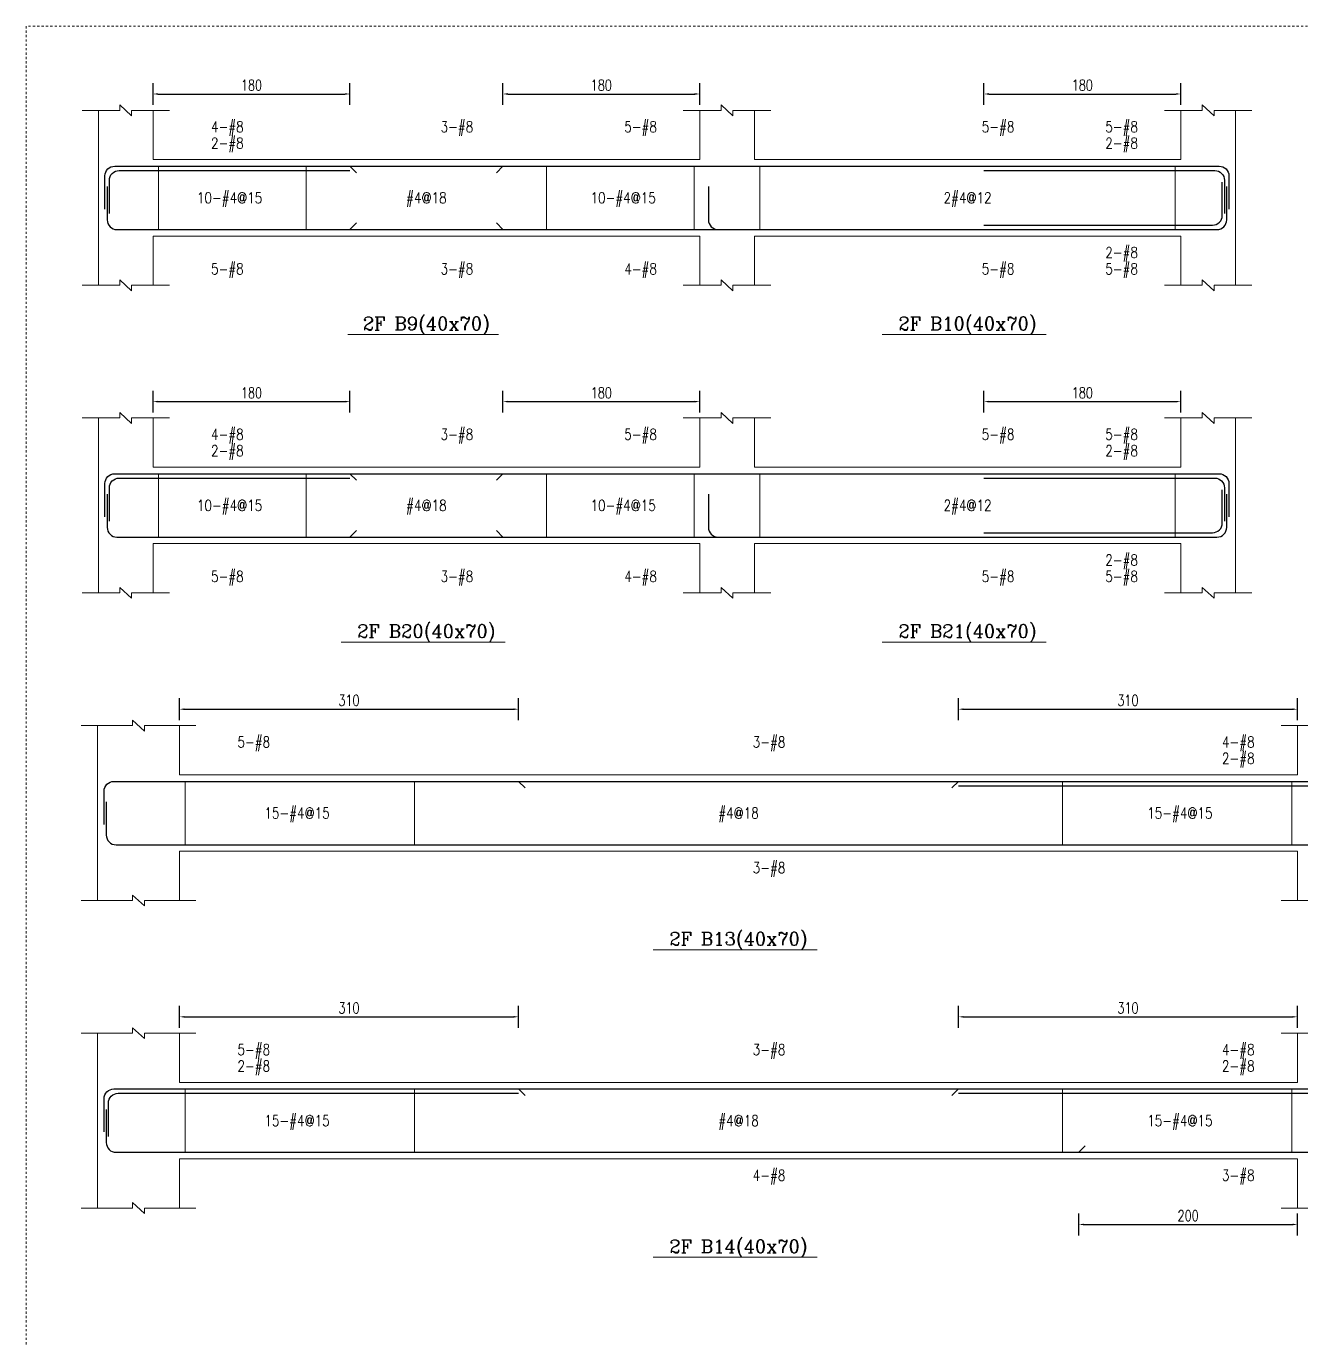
# Model space of a CAD drawing. Header units: millimetres. Extents: x 50 to 17750, y -6050 to -1000.
# Drawn here: x 3600 to 4766, y -2201 to -1000 of the extents above; entities that cross this region are included whole.
import ezdxf
from ezdxf.enums import TextEntityAlignment as Align

# ---------------------------------------------------------------- set-up
doc = ezdxf.new("R2010")
doc.units = ezdxf.units.MM
doc.linetypes.add('DOT', pattern=[4, 2, -2])
for name, color, linetype in [('主筋文字', 3, 'Continuous'), ('主筋文字引線', 3, 'Continuous'), ('主筋線', 1, 'Continuous'), ('剪力筋文字', 3, 'Continuous'), ('剪力筋文字引線', 3, 'Continuous'), ('剪力筋線', 3, 'Continuous'), ('圖框', 132, 'DOT'), ('尺寸標註-字串', 4, 'Continuous'), ('梁柱截斷記號', 3, 'Continuous'), ('梁跨名稱', 3, 'Continuous'), ('梁跨名稱底線', 3, 'Continuous'), ('邊界線', 3, 'Continuous')]:
    doc.layers.add(name, color=color, linetype=linetype)
doc.styles.add('note', font='romans', dxfattribs={"width": 0.75, "height": 10})
doc.styles.add('romanc', font='romanc.shx', dxfattribs={"height": 0.2, "bigfont": 'chineset.shx'})
doc.styles.add('romans', font='romans.shx', dxfattribs={"height": 0.2, "bigfont": 'chineset.shx'})
doc.dimstyles.new('BeamRebarDim', dxfattribs={"dimtxt": 12, "dimasz": 4.5, "dimexe": 10, "dimexo": 1, "dimgap": 3, "dimtad": 1, "dimdec": 0, "dimdsep": 46, "dimtxsty": 'note', "dimcen": 2.5, "dimclrd": 256, "dimclre": 256, "dimclrt": 256, "dimadec": 0, "dimazin": 0, "dimtfac": 1, "dimtmove": 0, "dimatfit": 3, "dimfxl": 1, "dimtolj": 1, "dimarcsym": 0})

# ---------------------------------------------------------------- blocks, each defined once
blk = doc.blocks.new('*D24')
at = {"layer": 'Defpoints', "color": 0}
for p in [(3896, -1062), (3716, -1073), (3896, -1073)]:
    blk.add_point(p, dxfattribs=at)
at = {"layer": '尺寸標註-字串', "lineweight": -2}
for p, q in [((3716, -1072), (3716, -1052)), ((3896, -1072), (3896, -1052)), ((3720.5, -1062), (3891.5, -1062))]:
    blk.add_line(p, q, dxfattribs=at)
at = {"layer": '尺寸標註-字串'}
for points in [[(3720.5, -1061.2), (3720.5, -1062.7), (3716, -1062)], [(3891.5, -1062.7), (3891.5, -1061.2), (3896, -1062)]]:
    blk.add_solid(points, dxfattribs=at)
at = {"layer": '尺寸標註-字串', "insert": (3806, -1053.9), "char_height": 10, "attachment_point": 5, "style": 'note'}
blk.add_mtext('\\A1;180', dxfattribs=at)
blk = doc.blocks.new('*D25')
at = {"layer": 'Defpoints', "color": 0}
for p in [(4216, -1062), (4036, -1073), (4216, -1073)]:
    blk.add_point(p, dxfattribs=at)
at = {"layer": '尺寸標註-字串', "lineweight": -2}
for p, q in [((4036, -1072), (4036, -1052)), ((4216, -1072), (4216, -1052)), ((4040.5, -1062), (4211.5, -1062))]:
    blk.add_line(p, q, dxfattribs=at)
at = {"layer": '尺寸標註-字串'}
for points in [[(4040.5, -1061.2), (4040.5, -1062.7), (4036, -1062)], [(4211.5, -1062.7), (4211.5, -1061.2), (4216, -1062)]]:
    blk.add_solid(points, dxfattribs=at)
at = {"layer": '尺寸標註-字串', "insert": (4126, -1053.9), "char_height": 10, "attachment_point": 5, "style": 'note'}
blk.add_mtext('\\A1;180', dxfattribs=at)
blk = doc.blocks.new('*D26')
at = {"layer": 'Defpoints', "color": 0}
for p in [(4656, -1062), (4476, -1073), (4656, -1073)]:
    blk.add_point(p, dxfattribs=at)
at = {"layer": '尺寸標註-字串', "lineweight": -2}
for p, q in [((4476, -1072), (4476, -1052)), ((4656, -1072), (4656, -1052)), ((4480.5, -1062), (4651.5, -1062))]:
    blk.add_line(p, q, dxfattribs=at)
at = {"layer": '尺寸標註-字串'}
for points in [[(4480.5, -1061.2), (4480.5, -1062.7), (4476, -1062)], [(4651.5, -1062.7), (4651.5, -1061.2), (4656, -1062)]]:
    blk.add_solid(points, dxfattribs=at)
at = {"layer": '尺寸標註-字串', "insert": (4566, -1053.9), "char_height": 10, "attachment_point": 5, "style": 'note'}
blk.add_mtext('\\A1;180', dxfattribs=at)
blk = doc.blocks.new('*D31')
at = {"layer": 'Defpoints', "color": 0}
for p in [(3896.015625, -1343.4375), (3716.015625, -1354.4375), (3896.015625, -1354.4375)]:
    blk.add_point(p, dxfattribs=at)
at = {"layer": '尺寸標註-字串', "lineweight": -2}
for p, q in [((3716.015625, -1353.4375), (3716.015625, -1333.4375)), ((3720.515625, -1343.4375), (3891.515625, -1343.4375)), ((3896.015625, -1353.4375), (3896.015625, -1333.4375))]:
    blk.add_line(p, q, dxfattribs=at)
at = {"layer": '尺寸標註-字串'}
for points in [[(3720.515625, -1342.6875), (3720.515625, -1344.1875), (3716.015625, -1343.4375)], [(3891.515625, -1344.1875), (3891.515625, -1342.6875), (3896.015625, -1343.4375)]]:
    blk.add_solid(points, dxfattribs=at)
at = {"layer": '尺寸標註-字串', "insert": (3806.015625, -1335.3925), "char_height": 10, "attachment_point": 5, "style": 'note'}
blk.add_mtext('\\A1;180', dxfattribs=at)
blk = doc.blocks.new('*D32')
at = {"layer": 'Defpoints', "color": 0}
for p in [(4216.015625, -1343.4375), (4036.015625, -1354.4375), (4216.015625, -1354.4375)]:
    blk.add_point(p, dxfattribs=at)
at = {"layer": '尺寸標註-字串', "lineweight": -2}
for p, q in [((4036.015625, -1353.4375), (4036.015625, -1333.4375)), ((4040.515625, -1343.4375), (4211.515625, -1343.4375)), ((4216.015625, -1353.4375), (4216.015625, -1333.4375))]:
    blk.add_line(p, q, dxfattribs=at)
at = {"layer": '尺寸標註-字串'}
for points in [[(4040.515625, -1342.6875), (4040.515625, -1344.1875), (4036.015625, -1343.4375)], [(4211.515625, -1344.1875), (4211.515625, -1342.6875), (4216.015625, -1343.4375)]]:
    blk.add_solid(points, dxfattribs=at)
at = {"layer": '尺寸標註-字串', "insert": (4126.015625, -1335.3925), "char_height": 10, "attachment_point": 5, "style": 'note'}
blk.add_mtext('\\A1;180', dxfattribs=at)
blk = doc.blocks.new('*D33')
at = {"layer": 'Defpoints', "color": 0}
for p in [(4656.015625, -1343.4375), (4476.015625, -1354.4375), (4656.015625, -1354.4375)]:
    blk.add_point(p, dxfattribs=at)
at = {"layer": '尺寸標註-字串', "lineweight": -2}
for p, q in [((4476.015625, -1353.4375), (4476.015625, -1333.4375)), ((4480.515625, -1343.4375), (4651.515625, -1343.4375)), ((4656.015625, -1353.4375), (4656.015625, -1333.4375))]:
    blk.add_line(p, q, dxfattribs=at)
at = {"layer": '尺寸標註-字串'}
for points in [[(4480.515625, -1342.6875), (4480.515625, -1344.1875), (4476.015625, -1343.4375)], [(4651.515625, -1344.1875), (4651.515625, -1342.6875), (4656.015625, -1343.4375)]]:
    blk.add_solid(points, dxfattribs=at)
at = {"layer": '尺寸標註-字串', "insert": (4566.015625, -1335.3925), "char_height": 10, "attachment_point": 5, "style": 'note'}
blk.add_mtext('\\A1;180', dxfattribs=at)
blk = doc.blocks.new('*D34')
at = {"layer": 'Defpoints', "color": 0}
for p in [(4050.2, -1624.9), (3740.2, -1635.9), (4050.2, -1635.9)]:
    blk.add_point(p, dxfattribs=at)
at = {"layer": '尺寸標註-字串', "lineweight": -2}
for p, q in [((3740.2, -1634.9), (3740.2, -1614.9)), ((4050.2, -1634.9), (4050.2, -1614.9)), ((3744.7, -1624.9), (4045.7, -1624.9))]:
    blk.add_line(p, q, dxfattribs=at)
at = {"layer": '尺寸標註-字串'}
for points in [[(3744.7, -1624.1), (3744.7, -1625.6), (3740.2, -1624.9)], [(4045.7, -1625.6), (4045.7, -1624.1), (4050.2, -1624.9)]]:
    blk.add_solid(points, dxfattribs=at)
at = {"layer": '尺寸標註-字串', "insert": (3895.2, -1616.8), "char_height": 10, "attachment_point": 5, "style": 'note'}
blk.add_mtext('\\A1;310', dxfattribs=at)
blk = doc.blocks.new('*D35')
at = {"layer": 'Defpoints', "color": 0}
for p in [(4762.7, -1624.9), (4452.7, -1635.9), (4762.7, -1635.9)]:
    blk.add_point(p, dxfattribs=at)
at = {"layer": '尺寸標註-字串', "lineweight": -2}
for p, q in [((4452.7, -1634.9), (4452.7, -1614.9)), ((4762.7, -1634.9), (4762.7, -1614.9)), ((4457.2, -1624.9), (4758.2, -1624.9))]:
    blk.add_line(p, q, dxfattribs=at)
at = {"layer": '尺寸標註-字串'}
for points in [[(4457.2, -1624.1), (4457.2, -1625.6), (4452.7, -1624.9)], [(4758.2, -1625.6), (4758.2, -1624.1), (4762.7, -1624.9)]]:
    blk.add_solid(points, dxfattribs=at)
at = {"layer": '尺寸標註-字串', "insert": (4607.7, -1616.8), "char_height": 10, "attachment_point": 5, "style": 'note'}
blk.add_mtext('\\A1;310', dxfattribs=at)
blk = doc.blocks.new('*D40')
at = {"layer": 'Defpoints', "color": 0}
for p in [(4050.234375, -1906.328125), (3740.234375, -1917.328125), (4050.234375, -1917.328125)]:
    blk.add_point(p, dxfattribs=at)
at = {"layer": '尺寸標註-字串', "lineweight": -2}
for p, q in [((3740.234375, -1916.328125), (3740.234375, -1896.328125)), ((4050.234375, -1916.328125), (4050.234375, -1896.328125)), ((3744.734375, -1906.328125), (4045.734375, -1906.328125))]:
    blk.add_line(p, q, dxfattribs=at)
at = {"layer": '尺寸標註-字串'}
for points in [[(3744.734375, -1905.578125), (3744.734375, -1907.078125), (3740.234375, -1906.328125)], [(4045.734375, -1907.078125), (4045.734375, -1905.578125), (4050.234375, -1906.328125)]]:
    blk.add_solid(points, dxfattribs=at)
at = {"layer": '尺寸標註-字串', "insert": (3895.234375, -1898.283125), "char_height": 10, "attachment_point": 5, "style": 'note'}
blk.add_mtext('\\A1;310', dxfattribs=at)
blk = doc.blocks.new('*D41')
at = {"layer": 'Defpoints', "color": 0}
for p in [(4762.734375, -1906.328125), (4452.734375, -1917.328125), (4762.734375, -1917.328125)]:
    blk.add_point(p, dxfattribs=at)
at = {"layer": '尺寸標註-字串', "lineweight": -2}
for p, q in [((4452.734375, -1916.328125), (4452.734375, -1896.328125)), ((4762.734375, -1916.328125), (4762.734375, -1896.328125)), ((4457.234375, -1906.328125), (4758.234375, -1906.328125))]:
    blk.add_line(p, q, dxfattribs=at)
at = {"layer": '尺寸標註-字串'}
for points in [[(4457.234375, -1905.578125), (4457.234375, -1907.078125), (4452.734375, -1906.328125)], [(4758.234375, -1907.078125), (4758.234375, -1905.578125), (4762.734375, -1906.328125)]]:
    blk.add_solid(points, dxfattribs=at)
at = {"layer": '尺寸標註-字串', "insert": (4607.734375, -1898.283125), "char_height": 10, "attachment_point": 5, "style": 'note'}
blk.add_mtext('\\A1;310', dxfattribs=at)
blk = doc.blocks.new('*D42')
at = {"layer": 'Defpoints', "color": 0}
for p in [(4762.734375, -2096.328125), (4562.734375, -2107.328125), (4762.734375, -2107.328125)]:
    blk.add_point(p, dxfattribs=at)
at = {"layer": '尺寸標註-字串', "lineweight": -2}
for p, q in [((4562.734375, -2106.328125), (4562.734375, -2086.328125)), ((4762.734375, -2106.328125), (4762.734375, -2086.328125)), ((4567.234375, -2096.328125), (4758.234375, -2096.328125))]:
    blk.add_line(p, q, dxfattribs=at)
at = {"layer": '尺寸標註-字串'}
for points in [[(4567.234375, -2095.578125), (4567.234375, -2097.078125), (4562.734375, -2096.328125)], [(4758.234375, -2097.078125), (4758.234375, -2095.578125), (4762.734375, -2096.328125)]]:
    blk.add_solid(points, dxfattribs=at)
at = {"layer": '尺寸標註-字串', "insert": (4662.734375, -2088.283125), "char_height": 10, "attachment_point": 5, "style": 'note'}
blk.add_mtext('\\A1;200', dxfattribs=at)

msp = doc.modelspace()

# ---------------------------------------------------------------- linework, layer by layer
at = {"layer": '主筋文字引線', "lineweight": 5}
for points in [[(3756, -1128, 0, 1.5, 0), (3756, -1123.5, 0, 0, 0), (3756, -1092, 0, 0, 0), (3766, -1092, 0, 0, 0)], [(3966, -1128, 0, 1.5, 0), (3966, -1123.5, 0, 0, 0), (3966, -1092, 0, 0, 0), (3976, -1092, 0, 0, 0)], [(4131, -1128, 0, 1.5, 0), (4131, -1123.5, 0, 0, 0), (4131, -1092, 0, 0, 0), (4144, -1092, 0, 0, 0)], [(4461, -1128, 0, 1.5, 0), (4461, -1123.5, 0, 0, 0), (4461, -1092, 0, 0, 0), (4471, -1092, 0, 0, 0)], [(4571, -1128, 0, 1.5, 0), (4571, -1123.5, 0, 0, 0), (4571, -1092, 0, 0, 0), (4584, -1092, 0, 0, 0)], [(3756, -1132, 0, 1.5, 0), (3756, -1127.5, 0, 0, 0), (3756, -1107, 0, 0, 0), (3766, -1107, 0, 0, 0)], [(4571, -1132, 0, 1.5, 0), (4571, -1127.5, 0, 0, 0), (4571, -1107, 0, 0, 0), (4584, -1107, 0, 0, 0)], [(3756, -1186, 0, 1.5, 0), (3756, -1190.5, 0, 0, 0), (3756, -1222, 0, 0, 0), (3766, -1222, 0, 0, 0)], [(3966, -1186, 0, 1.5, 0), (3966, -1190.5, 0, 0, 0), (3966, -1222, 0, 0, 0), (3976, -1222, 0, 0, 0)], [(4131, -1186, 0, 1.5, 0), (4131, -1190.5, 0, 0, 0), (4131, -1222, 0, 0, 0), (4144, -1222, 0, 0, 0)], [(4461, -1186, 0, 1.5, 0), (4461, -1190.5, 0, 0, 0), (4461, -1222, 0, 0, 0), (4471, -1222, 0, 0, 0)], [(4571, -1182, 0, 1.5, 0), (4571, -1186.5, 0, 0, 0), (4571, -1207, 0, 0, 0), (4584, -1207, 0, 0, 0)], [(4571, -1186, 0, 1.5, 0), (4571, -1190.5, 0, 0, 0), (4571, -1222, 0, 0, 0), (4584, -1222, 0, 0, 0)], [(3756, -1409.4, 0, 1.5, 0), (3756, -1404.9, 0, 0, 0), (3756, -1373.4, 0, 0, 0), (3766, -1373.4, 0, 0, 0)], [(3966, -1409.4, 0, 1.5, 0), (3966, -1404.9, 0, 0, 0), (3966, -1373.4, 0, 0, 0), (3976, -1373.4, 0, 0, 0)], [(4131, -1409.4, 0, 1.5, 0), (4131, -1404.9, 0, 0, 0), (4131, -1373.4, 0, 0, 0), (4144, -1373.4, 0, 0, 0)], [(4461, -1409.4, 0, 1.5, 0), (4461, -1404.9, 0, 0, 0), (4461, -1373.4, 0, 0, 0), (4471, -1373.4, 0, 0, 0)], [(4571, -1409.4, 0, 1.5, 0), (4571, -1404.9, 0, 0, 0), (4571, -1373.4, 0, 0, 0), (4584, -1373.4, 0, 0, 0)], [(3756, -1413.4, 0, 1.5, 0), (3756, -1408.9, 0, 0, 0), (3756, -1388.4, 0, 0, 0), (3766, -1388.4, 0, 0, 0)], [(4571, -1413.4, 0, 1.5, 0), (4571, -1408.9, 0, 0, 0), (4571, -1388.4, 0, 0, 0), (4584, -1388.4, 0, 0, 0)], [(4571, -1463.4, 0, 1.5, 0), (4571, -1467.9, 0, 0, 0), (4571, -1488.4, 0, 0, 0), (4584, -1488.4, 0, 0, 0)], [(3756, -1467.4, 0, 1.5, 0), (3756, -1471.9, 0, 0, 0), (3756, -1503.4, 0, 0, 0), (3766, -1503.4, 0, 0, 0)], [(3966, -1467.4, 0, 1.5, 0), (3966, -1471.9, 0, 0, 0), (3966, -1503.4, 0, 0, 0), (3976, -1503.4, 0, 0, 0)], [(4131, -1467.4, 0, 1.5, 0), (4131, -1471.9, 0, 0, 0), (4131, -1503.4, 0, 0, 0), (4144, -1503.4, 0, 0, 0)], [(4461, -1467.4, 0, 1.5, 0), (4461, -1471.9, 0, 0, 0), (4461, -1503.4, 0, 0, 0), (4471, -1503.4, 0, 0, 0)], [(4571, -1467.4, 0, 1.5, 0), (4571, -1471.9, 0, 0, 0), (4571, -1503.4, 0, 0, 0), (4584, -1503.4, 0, 0, 0)], [(3780.2, -1690.9, 0, 1.5, 0), (3780.2, -1686.4, 0, 0, 0), (3780.2, -1654.9, 0, 0, 0), (3790.2, -1654.9, 0, 0, 0)], [(4251.5, -1690.9, 0, 1.5, 0), (4251.5, -1686.4, 0, 0, 0), (4251.5, -1654.9, 0, 0, 0), (4261.5, -1654.9, 0, 0, 0)], [(4677.7, -1690.9, 0, 1.5, 0), (4677.7, -1686.4, 0, 0, 0), (4677.7, -1654.9, 0, 0, 0), (4690.7, -1654.9, 0, 0, 0)], [(4677.7, -1694.9, 0, 1.5, 0), (4677.7, -1690.4, 0, 0, 0), (4677.7, -1669.9, 0, 0, 0), (4690.7, -1669.9, 0, 0, 0)], [(4251.5, -1748.9, 0, 1.5, 0), (4251.5, -1753.4, 0, 0, 0), (4251.5, -1769.9, 0, 0, 0), (4261.5, -1769.9, 0, 0, 0)], [(3780.2, -1972.3, 0, 1.5, 0), (3780.2, -1967.8, 0, 0, 0), (3780.2, -1936.3, 0, 0, 0), (3790.2, -1936.3, 0, 0, 0)], [(4251.5, -1972.3, 0, 1.5, 0), (4251.5, -1967.8, 0, 0, 0), (4251.5, -1936.3, 0, 0, 0), (4261.5, -1936.3, 0, 0, 0)], [(4677.7, -1972.3, 0, 1.5, 0), (4677.7, -1967.8, 0, 0, 0), (4677.7, -1936.3, 0, 0, 0), (4690.7, -1936.3, 0, 0, 0)], [(3780.2, -1976.3, 0, 1.5, 0), (3780.2, -1971.8, 0, 0, 0), (3780.2, -1951.3, 0, 0, 0), (3790.2, -1951.3, 0, 0, 0)], [(4677.7, -1976.3, 0, 1.5, 0), (4677.7, -1971.8, 0, 0, 0), (4677.7, -1951.3, 0, 0, 0), (4690.7, -1951.3, 0, 0, 0)], [(4251.5, -2030.3, 0, 1.5, 0), (4251.5, -2034.8, 0, 0, 0), (4251.5, -2051.3, 0, 0, 0), (4261.5, -2051.3, 0, 0, 0)], [(4677.7, -2030.3, 0, 1.5, 0), (4677.7, -2034.8, 0, 0, 0), (4677.7, -2051.3, 0, 0, 0), (4690.7, -2051.3, 0, 0, 0)]]:
    msp.add_lwpolyline(points, format="xyseb", dxfattribs=at)
at = {"layer": '主筋線', "lineweight": 30}
for points in [[(3672, -1167.4), (3672, -1136.9, -0.414214), (3680.9, -1128), (3716, -1128)], [(4656, -1128), (4691.1, -1128, -0.414214), (4700, -1136.9), (4700, -1167.4)], [(3676, -1171.4), (3676, -1140.9, -0.414214), (3684.9, -1132), (3716, -1132)], [(4656, -1132), (4687.1, -1132, -0.414214), (4696, -1140.9), (4696, -1171.4)], [(3674, -1146.6), (3674, -1177.1, 0.414214), (3682.9, -1186), (3716, -1186)], [(4224, -1146.6), (4224, -1177.1, 0.414214), (4232.9, -1186), (4266, -1186)], [(4656, -1182), (4685.1, -1182, 0.414214), (4694, -1173.1), (4694, -1142.6)], [(4656, -1186), (4689.1, -1186, 0.414214), (4698, -1177.1), (4698, -1146.6)], [(3672, -1448.8), (3672, -1418.3, -0.414214), (3680.9, -1409.4), (3716, -1409.4)], [(3676, -1452.8), (3676, -1422.3, -0.414214), (3684.9, -1413.4), (3716, -1413.4)], [(4656, -1409.4), (4691.1, -1409.4, -0.414214), (4700, -1418.3), (4700, -1448.8)], [(4656, -1413.4), (4687.1, -1413.4, -0.414214), (4696, -1422.3), (4696, -1452.8)], [(3674, -1428.1), (3674, -1458.5, 0.414214), (3682.9, -1467.4), (3716, -1467.4)], [(4224, -1428.1), (4224, -1458.5, 0.414214), (4232.9, -1467.4), (4266, -1467.4)], [(4656, -1463.4), (4685.1, -1463.4, 0.414214), (4694, -1454.5), (4694, -1424.1)], [(4656, -1467.4), (4689.1, -1467.4, 0.414214), (4698, -1458.5), (4698, -1428.1)], [(3671.2, -1730.3), (3671.2, -1699.8, -0.414214), (3680.1, -1690.9), (3740.2, -1690.9)], [(4762.7, -1694.9), (4793.8, -1694.9, -0.414214), (4802.7, -1703.8), (4802.7, -1734.3)], [(3673.2, -1709.5), (3673.2, -1740, 0.414214), (3682.1, -1748.9), (3740.2, -1748.9)], [(3671.2, -2011.7), (3671.2, -1981.2, -0.414214), (3680.1, -1972.3), (3740.2, -1972.3)], [(3675.2, -2015.7), (3675.2, -1985.2, -0.414214), (3684.1, -1976.3), (3740.2, -1976.3)], [(4762.7, -1976.3), (4793.8, -1976.3, -0.414214), (4802.7, -1985.2), (4802.7, -2015.7)], [(3673.2, -1991), (3673.2, -2021.4, 0.414214), (3682.1, -2030.3), (3740.2, -2030.3)]]:
    msp.add_lwpolyline(points, format="xyb", dxfattribs=at)
for points in [[(3716, -1128), (3896, -1128)], [(3896, -1128), (4036, -1128)], [(3896, -1128), (3902, -1134)], [(4036, -1128), (4030, -1134)], [(4036, -1128), (4216, -1128)], [(4216, -1128), (4266, -1128)], [(4216, -1128), (4266, -1128)], [(4266, -1128), (4656, -1128)], [(3716, -1132), (3896, -1132)], [(4476, -1132), (4656, -1132)], [(3716, -1186), (3896, -1186)], [(3896, -1186), (3902, -1180)], [(3896, -1186), (4036, -1186)], [(4036, -1186), (4030, -1180)], [(4036, -1186), (4216, -1186)], [(4216, -1186), (4266, -1186)], [(4216, -1186), (4266, -1186)], [(4266, -1186), (4656, -1186)], [(4476, -1182), (4656, -1182)], [(3716, -1409.4), (3896, -1409.4)], [(3716, -1413.4), (3896, -1413.4)], [(3896, -1409.4), (4036, -1409.4)], [(3896, -1409.4), (3902, -1415.4)], [(4036, -1409.4), (4030, -1415.4)], [(4036, -1409.4), (4216, -1409.4)], [(4216, -1409.4), (4266, -1409.4)], [(4216, -1409.4), (4266, -1409.4)], [(4266, -1409.4), (4656, -1409.4)], [(4476, -1413.4), (4656, -1413.4)], [(3896, -1467.4), (3902, -1461.4)], [(4036, -1467.4), (4030, -1461.4)], [(4476, -1463.4), (4656, -1463.4)], [(3716, -1467.4), (3896, -1467.4)], [(3896, -1467.4), (4036, -1467.4)], [(4036, -1467.4), (4216, -1467.4)], [(4216, -1467.4), (4266, -1467.4)], [(4216, -1467.4), (4266, -1467.4)], [(4266, -1467.4), (4656, -1467.4)], [(3740.2, -1690.9), (4050.2, -1690.9)], [(4050.2, -1690.9), (4452.7, -1690.9)], [(4050.2, -1690.9), (4056.2, -1696.9)], [(4452.7, -1690.9), (4446.7, -1696.9)], [(4452.7, -1690.9), (4762.7, -1690.9)], [(4762.7, -1690.9), (4812.7, -1690.9)], [(4762.7, -1690.9), (4812.7, -1690.9)], [(4452.7, -1694.9), (4762.7, -1694.9)], [(3740.2, -1748.9), (4762.7, -1748.9)], [(4762.7, -1748.9), (4812.7, -1748.9)], [(4762.7, -1748.9), (4812.7, -1748.9)], [(3740.2, -1972.3), (4050.2, -1972.3)], [(3740.2, -1976.3), (4050.2, -1976.3)], [(4050.2, -1972.3), (4452.7, -1972.3)], [(4050.2, -1972.3), (4056.2, -1978.3)], [(4452.7, -1972.3), (4446.7, -1978.3)], [(4452.7, -1972.3), (4762.7, -1972.3)], [(4452.7, -1976.3), (4762.7, -1976.3)], [(4762.7, -1972.3), (4812.7, -1972.3)], [(4762.7, -1972.3), (4812.7, -1972.3)], [(4562.7, -2030.3), (4568.7, -2024.3)], [(3740.2, -2030.3), (4562.7, -2030.3)], [(4562.7, -2030.3), (4762.7, -2030.3)], [(4762.7, -2030.3), (4812.7, -2030.3)], [(4762.7, -2030.3), (4812.7, -2030.3)]]:
    msp.add_lwpolyline(points, dxfattribs=at)
at = {"layer": '剪力筋文字引線', "lineweight": 5}
for points in [[(3721, -1157, 0, 1.5, 0), (3725.5, -1157, 0, 0, 0), (3750, -1157, 0, 0, 0)], [(3856, -1157, 0, 1.5, 0), (3851.5, -1157, 0, 0, 0), (3822, -1157, 0, 0, 0)], [(3856, -1157, 0, 1.5, 0), (3860.5, -1157, 0, 0, 0), (3942, -1157, 0, 0, 0)], [(4076, -1157, 0, 1.5, 0), (4071.5, -1157, 0, 0, 0), (3990, -1157, 0, 0, 0)], [(4076, -1157, 0, 1.5, 0), (4080.5, -1157, 0, 0, 0), (4110, -1157, 0, 0, 0)], [(4211, -1157, 0, 1.5, 0), (4206.5, -1157, 0, 0, 0), (4182, -1157, 0, 0, 0)], [(4271, -1157, 0, 1.5, 0), (4275.5, -1157, 0, 0, 0), (4433, -1157, 0, 0, 0)], [(4651, -1157, 0, 1.5, 0), (4646.5, -1157, 0, 0, 0), (4489, -1157, 0, 0, 0)], [(3721, -1438.4, 0, 1.5, 0), (3725.5, -1438.4, 0, 0, 0), (3750, -1438.4, 0, 0, 0)], [(3856, -1438.4, 0, 1.5, 0), (3851.5, -1438.4, 0, 0, 0), (3822, -1438.4, 0, 0, 0)], [(3856, -1438.4, 0, 1.5, 0), (3860.5, -1438.4, 0, 0, 0), (3942, -1438.4, 0, 0, 0)], [(4076, -1438.4, 0, 1.5, 0), (4071.5, -1438.4, 0, 0, 0), (3990, -1438.4, 0, 0, 0)], [(4076, -1438.4, 0, 1.5, 0), (4080.5, -1438.4, 0, 0, 0), (4110, -1438.4, 0, 0, 0)], [(4211, -1438.4, 0, 1.5, 0), (4206.5, -1438.4, 0, 0, 0), (4182, -1438.4, 0, 0, 0)], [(4271, -1438.4, 0, 1.5, 0), (4275.5, -1438.4, 0, 0, 0), (4433, -1438.4, 0, 0, 0)], [(4651, -1438.4, 0, 1.5, 0), (4646.5, -1438.4, 0, 0, 0), (4489, -1438.4, 0, 0, 0)], [(3745.2, -1719.9, 0, 1.5, 0), (3749.7, -1719.9, 0, 0, 0), (3811.7, -1719.9, 0, 0, 0)], [(3955.2, -1719.9, 0, 1.5, 0), (3950.7, -1719.9, 0, 0, 0), (3883.7, -1719.9, 0, 0, 0)], [(3955.2, -1719.9, 0, 1.5, 0), (3959.7, -1719.9, 0, 0, 0), (4227.5, -1719.9, 0, 0, 0)], [(4547.7, -1719.9, 0, 1.5, 0), (4543.2, -1719.9, 0, 0, 0), (4275.5, -1719.9, 0, 0, 0)], [(4547.7, -1719.9, 0, 1.5, 0), (4552.2, -1719.9, 0, 0, 0), (4619.2, -1719.9, 0, 0, 0)], [(4757.7, -1719.9, 0, 1.5, 0), (4753.2, -1719.9, 0, 0, 0), (4691.2, -1719.9, 0, 0, 0)], [(3745.2, -2001.3, 0, 1.5, 0), (3749.7, -2001.3, 0, 0, 0), (3811.7, -2001.3, 0, 0, 0)], [(3955.2, -2001.3, 0, 1.5, 0), (3950.7, -2001.3, 0, 0, 0), (3883.7, -2001.3, 0, 0, 0)], [(3955.2, -2001.3, 0, 1.5, 0), (3959.7, -2001.3, 0, 0, 0), (4227.5, -2001.3, 0, 0, 0)], [(4547.7, -2001.3, 0, 1.5, 0), (4543.2, -2001.3, 0, 0, 0), (4275.5, -2001.3, 0, 0, 0)], [(4547.7, -2001.3, 0, 1.5, 0), (4552.2, -2001.3, 0, 0, 0), (4619.2, -2001.3, 0, 0, 0)], [(4757.7, -2001.3, 0, 1.5, 0), (4753.2, -2001.3, 0, 0, 0), (4691.2, -2001.3, 0, 0, 0)]]:
    msp.add_lwpolyline(points, format="xyseb", dxfattribs=at)
at = {"layer": '剪力筋線', "lineweight": 5}
for points in [[(3721, -1127.8), (3721, -1186.2)], [(3856, -1127.8), (3856, -1186.2)], [(4076, -1127.8), (4076, -1186.2)], [(4211, -1127.8), (4211, -1186.2)], [(4271, -1127.8), (4271, -1186.2)], [(4651, -1127.8), (4651, -1186.2)], [(3721, -1409.3), (3721, -1467.6)], [(3856, -1409.3), (3856, -1467.6)], [(4076, -1409.3), (4076, -1467.6)], [(4211, -1409.3), (4211, -1467.6)], [(4271, -1409.3), (4271, -1467.6)], [(4651, -1409.3), (4651, -1467.6)], [(3745.2, -1690.7), (3745.2, -1749.1)], [(3955.2, -1690.7), (3955.2, -1749.1)], [(4547.7, -1690.7), (4547.7, -1749.1)], [(4757.7, -1690.7), (4757.7, -1749.1)], [(3745.2, -1972.1), (3745.2, -2030.5)], [(3955.2, -1972.1), (3955.2, -2030.5)], [(4547.7, -1972.1), (4547.7, -2030.5)], [(4757.7, -1972.1), (4757.7, -2030.5)]]:
    msp.add_lwpolyline(points, dxfattribs=at)
at = {"layer": '圖框', "lineweight": 5}
msp.add_lwpolyline([(3600, -3500), (7100, -3500), (7100, -1000), (3600, -1000), (3600, -3500)], dxfattribs=at)
at = {"layer": '梁柱截斷記號', "lineweight": 5}
for points in [[(3651, -1077), (3685.6, -1077), (3685.6, -1072), (3696.4, -1082), (3696.4, -1077), (3731, -1077)], [(4201, -1077), (4235.6, -1077), (4235.6, -1072), (4246.4, -1082), (4246.4, -1077), (4281, -1077)], [(4641, -1077), (4675.6, -1077), (4675.6, -1072), (4686.4, -1082), (4686.4, -1077), (4721, -1077)], [(3651, -1237), (3685.6, -1237), (3685.6, -1232), (3696.4, -1242), (3696.4, -1237), (3731, -1237)], [(4201, -1237), (4235.6, -1237), (4235.6, -1232), (4246.4, -1242), (4246.4, -1237), (4281, -1237)], [(4641, -1237), (4675.6, -1237), (4675.6, -1232), (4686.4, -1242), (4686.4, -1237), (4721, -1237)], [(3651, -1358.4), (3685.6, -1358.4), (3685.6, -1353.4), (3696.4, -1363.4), (3696.4, -1358.4), (3731, -1358.4)], [(4201, -1358.4), (4235.6, -1358.4), (4235.6, -1353.4), (4246.4, -1363.4), (4246.4, -1358.4), (4281, -1358.4)], [(4641, -1358.4), (4675.6, -1358.4), (4675.6, -1353.4), (4686.4, -1363.4), (4686.4, -1358.4), (4721, -1358.4)], [(3651, -1518.4), (3685.6, -1518.4), (3685.6, -1513.4), (3696.4, -1523.4), (3696.4, -1518.4), (3731, -1518.4)], [(4201, -1518.4), (4235.6, -1518.4), (4235.6, -1513.4), (4246.4, -1523.4), (4246.4, -1518.4), (4281, -1518.4)], [(4641, -1518.4), (4675.6, -1518.4), (4675.6, -1513.4), (4686.4, -1523.4), (4686.4, -1518.4), (4721, -1518.4)], [(3650.2, -1639.9), (3697.3, -1639.9), (3697.3, -1634.9), (3708.1, -1644.9), (3708.1, -1639.9), (3755.2, -1639.9)], [(4747.7, -1639.9), (4782.3, -1639.9), (4782.3, -1634.9), (4793.1, -1644.9), (4793.1, -1639.9), (4827.7, -1639.9)], [(3650.2, -1799.9), (3697.3, -1799.9), (3697.3, -1794.9), (3708.1, -1804.9), (3708.1, -1799.9), (3755.2, -1799.9)], [(4747.7, -1799.9), (4782.3, -1799.9), (4782.3, -1794.9), (4793.1, -1804.9), (4793.1, -1799.9), (4827.7, -1799.9)], [(3650.2, -1921.3), (3697.3, -1921.3), (3697.3, -1916.3), (3708.1, -1926.3), (3708.1, -1921.3), (3755.2, -1921.3)], [(4747.7, -1921.3), (4782.3, -1921.3), (4782.3, -1916.3), (4793.1, -1926.3), (4793.1, -1921.3), (4827.7, -1921.3)], [(3650.2, -2081.3), (3697.3, -2081.3), (3697.3, -2076.3), (3708.1, -2086.3), (3708.1, -2081.3), (3755.2, -2081.3)], [(4747.7, -2081.3), (4782.3, -2081.3), (4782.3, -2076.3), (4793.1, -2086.3), (4793.1, -2081.3), (4827.7, -2081.3)]]:
    msp.add_lwpolyline(points, dxfattribs=at)
at = {"layer": '梁跨名稱底線', "lineweight": 5}
for points in [[(3894, -1282), (4032, -1282)], [(4383, -1282), (4533, -1282)], [(3888, -1563.4), (4038, -1563.4)], [(4383, -1563.4), (4533, -1563.4)], [(4173.5, -1844.9), (4323.5, -1844.9)], [(4173.5, -2126.3), (4323.5, -2126.3)]]:
    msp.add_lwpolyline(points, dxfattribs=at)
at = {"layer": '邊界線', "lineweight": 5}
for points in [[(3666, -1122), (3666, -1077)], [(3716, -1077), (3716, -1122)], [(4216, -1122), (4216, -1077)], [(4266, -1122), (4266, -1077)], [(4656, -1122), (4656, -1077)], [(4706, -1122), (4706, -1077)], [(3666, -1192), (3666, -1122)], [(3716, -1122), (4216, -1122)], [(4266, -1122), (4656, -1122)], [(4706, -1192), (4706, -1122)], [(3666, -1237), (3666, -1192)], [(3716, -1237), (3716, -1192)], [(3716, -1192), (4216, -1192)], [(4216, -1237), (4216, -1192)], [(4266, -1237), (4266, -1192)], [(4266, -1192), (4656, -1192)], [(4656, -1237), (4656, -1192)], [(4706, -1237), (4706, -1192)], [(3666, -1403.4), (3666, -1358.4)], [(3716, -1358.4), (3716, -1403.4)], [(4216, -1403.4), (4216, -1358.4)], [(4266, -1403.4), (4266, -1358.4)], [(4656, -1403.4), (4656, -1358.4)], [(4706, -1403.4), (4706, -1358.4)], [(3666, -1473.4), (3666, -1403.4)], [(3716, -1403.4), (4216, -1403.4)], [(4266, -1403.4), (4656, -1403.4)], [(4706, -1473.4), (4706, -1403.4)], [(3666, -1518.4), (3666, -1473.4)], [(3716, -1518.4), (3716, -1473.4)], [(3716, -1473.4), (4216, -1473.4)], [(4216, -1518.4), (4216, -1473.4)], [(4266, -1518.4), (4266, -1473.4)], [(4266, -1473.4), (4656, -1473.4)], [(4656, -1518.4), (4656, -1473.4)], [(4706, -1518.4), (4706, -1473.4)], [(3665.2, -1684.9), (3665.2, -1639.9)], [(3740.2, -1639.9), (3740.2, -1684.9)], [(4762.7, -1684.9), (4762.7, -1639.9)], [(3665.2, -1754.9), (3665.2, -1684.9)], [(3740.2, -1684.9), (4762.7, -1684.9)], [(3665.2, -1799.9), (3665.2, -1754.9)], [(3740.2, -1799.9), (3740.2, -1754.9)], [(3740.2, -1754.9), (4762.7, -1754.9)], [(4762.7, -1799.9), (4762.7, -1754.9)], [(3665.2, -1966.3), (3665.2, -1921.3)], [(3740.2, -1921.3), (3740.2, -1966.3)], [(4762.7, -1966.3), (4762.7, -1921.3)], [(3665.2, -2036.3), (3665.2, -1966.3)], [(3740.2, -1966.3), (4762.7, -1966.3)], [(3665.2, -2081.3), (3665.2, -2036.3)], [(3740.2, -2081.3), (3740.2, -2036.3)], [(3740.2, -2036.3), (4762.7, -2036.3)], [(4762.7, -2081.3), (4762.7, -2036.3)]]:
    msp.add_lwpolyline(points, dxfattribs=at)

# ---------------------------------------------------------------- texts
at = {"layer": '主筋文字', "style": 'romans', "width": 0.8}
for s, p in [('4-#8', (3769, -1092)), ('3-#8', (3979, -1092)), ('5-#8', (4147, -1092)), ('5-#8', (4474, -1092)), ('5-#8', (4587, -1092)), ('2-#8', (3769, -1107)), ('2-#8', (4587, -1107)), ('2-#8', (4587, -1207)), ('5-#8', (3769, -1222)), ('3-#8', (3979, -1222)), ('4-#8', (4147, -1222)), ('5-#8', (4474, -1222)), ('5-#8', (4587, -1222)), ('4-#8', (3769, -1373.4)), ('3-#8', (3979, -1373.4)), ('5-#8', (4147, -1373.4)), ('5-#8', (4474, -1373.4)), ('5-#8', (4587, -1373.4)), ('2-#8', (3769, -1388.4)), ('2-#8', (4587, -1388.4)), ('2-#8', (4587, -1488.4)), ('5-#8', (3769, -1503.4)), ('3-#8', (3979, -1503.4)), ('4-#8', (4147, -1503.4)), ('5-#8', (4474, -1503.4)), ('5-#8', (4587, -1503.4)), ('5-#8', (3793.2, -1654.9)), ('3-#8', (4264.5, -1654.9)), ('4-#8', (4693.7, -1654.9)), ('2-#8', (4693.7, -1669.9)), ('3-#8', (4264.5, -1769.9)), ('5-#8', (3793.2, -1936.3)), ('3-#8', (4264.5, -1936.3)), ('4-#8', (4693.7, -1936.3)), ('2-#8', (3793.2, -1951.3)), ('2-#8', (4693.7, -1951.3)), ('4-#8', (4264.5, -2051.3)), ('3-#8', (4693.7, -2051.3))]:
    msp.add_text(s, height=10, dxfattribs=at).set_placement(p, align=Align.MIDDLE_LEFT)
at = {"layer": '剪力筋文字', "style": 'romans', "width": 0.8}
for s, p in [('10-#4@15', (3786, -1162)), ('#4@18', (3966, -1162)), ('10-#4@15', (4146, -1162)), ('2#4@12', (4461, -1162)), ('10-#4@15', (3786, -1443.4)), ('#4@18', (3966, -1443.4)), ('10-#4@15', (4146, -1443.4)), ('2#4@12', (4461, -1443.4)), ('15-#4@15', (3847.7, -1724.9)), ('#4@18', (4251.5, -1724.9)), ('15-#4@15', (4655.2, -1724.9)), ('15-#4@15', (3847.7, -2006.3)), ('#4@18', (4251.5, -2006.3)), ('15-#4@15', (4655.2, -2006.3))]:
    msp.add_text(s, height=10, dxfattribs=at).set_placement(p, align=Align.CENTER)
at = {"layer": '梁跨名稱', "style": 'romanc'}
for s, p in [('2F B9(40x70)', (3966, -1278)), ('2F B10(40x70)', (4461, -1278)), ('2F B20(40x70)', (3966, -1559.4)), ('2F B21(40x70)', (4461, -1559.4)), ('2F B13(40x70)', (4251.5, -1840.9)), ('2F B14(40x70)', (4251.5, -2122.3))]:
    msp.add_text(s, height=12, dxfattribs=at).set_placement(p, align=Align.CENTER)

# ---------------------------------------------------------------- dimensions: what is measured, and where the dimension line sits
at = {"layer": '尺寸標註-字串'}
for base, p1, p2, picture, middle in [((3896, -1062), (3716, -1073), (3896, -1073), '*D24', (3806, -1053.9)), ((4216, -1062), (4036, -1073), (4216, -1073), '*D25', (4126, -1053.9)), ((4656, -1062), (4476, -1073), (4656, -1073), '*D26', (4566, -1053.9)), ((3896, -1343.4), (3716, -1354.4), (3896, -1354.4), '*D31', (3806, -1335.4)), ((4216, -1343.4), (4036, -1354.4), (4216, -1354.4), '*D32', (4126, -1335.4)), ((4656, -1343.4), (4476, -1354.4), (4656, -1354.4), '*D33', (4566, -1335.4)), ((4050.2, -1624.9), (3740.2, -1635.9), (4050.2, -1635.9), '*D34', (3895.2, -1616.8)), ((4762.7, -1624.9), (4452.7, -1635.9), (4762.7, -1635.9), '*D35', (4607.7, -1616.8)), ((4050.2, -1906.3), (3740.2, -1917.3), (4050.2, -1917.3), '*D40', (3895.2, -1898.3)), ((4762.7, -1906.3), (4452.7, -1917.3), (4762.7, -1917.3), '*D41', (4607.7, -1898.3)), ((4762.7, -2096.3), (4562.7, -2107.3), (4762.7, -2107.3), '*D42', (4662.7, -2088.3))]:
    dim = msp.add_linear_dim(base=base, p1=p1, p2=p2, dimstyle='BeamRebarDim', dxfattribs=at)
    dim.commit()
    dim.dimension.update_dxf_attribs({"geometry": picture, "text_midpoint": middle})

doc.saveas('drawing.dxf')
